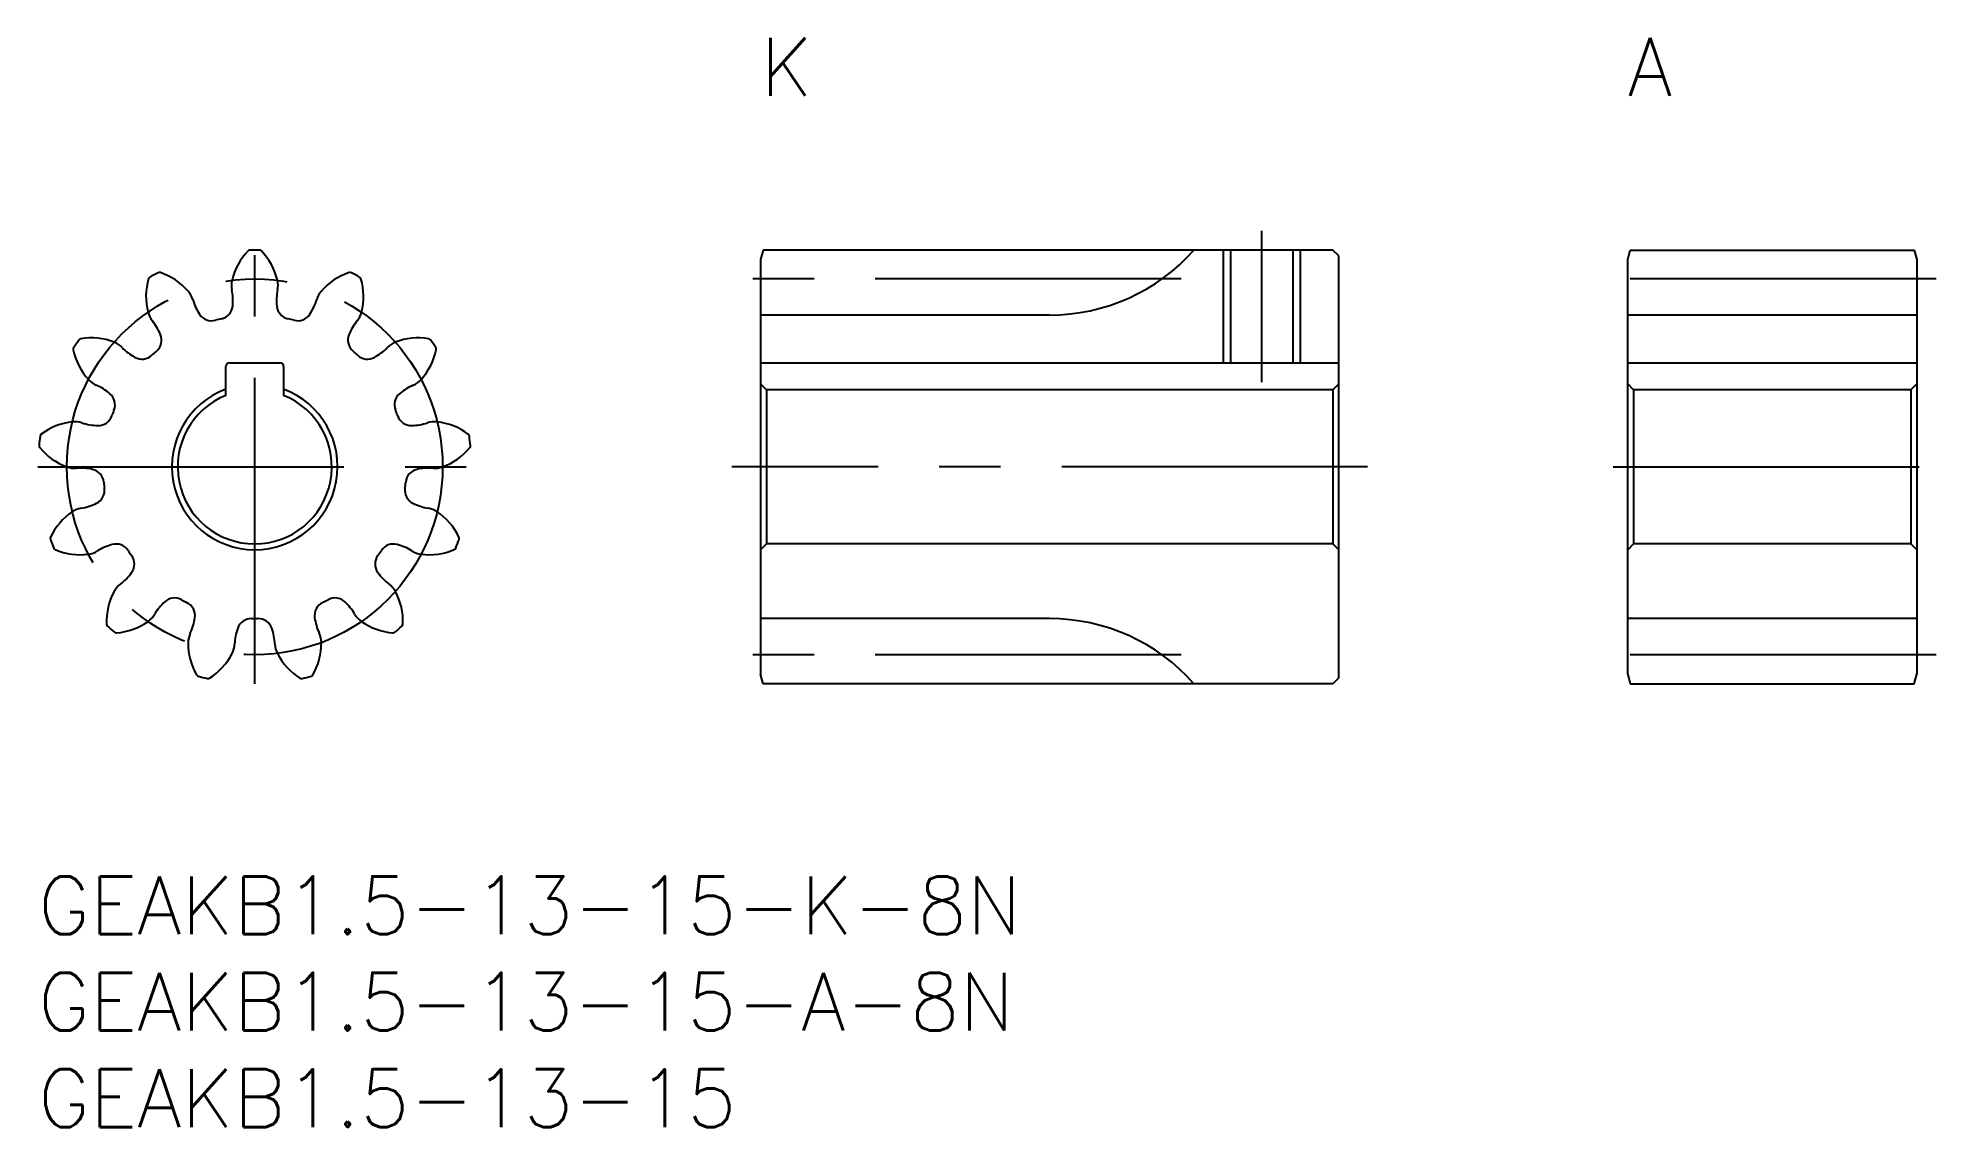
# Model space of a CAD drawing. Extents: x 0 to 98.5, y -13 to 43.5.
import ezdxf

# ---------------------------------------------------------------- set-up
doc = ezdxf.new("R2010")
doc.units = 0
doc.header["$LTSCALE"] = 0.5
doc.linetypes.add('CENTER', pattern=[50.8, 31.75, -6.35, 6.35, -6.35])
for name, color, linetype in [('MSM_CENTER', 1, 'CENTER'), ('MSM_CONTINUOUS', 7, 'CONTINUOUS'), ('MSM_NARROW', 5, 'CONTINUOUS'), ('MSM_PART_NUMBER', 7, 'CONTINUOUS')]:
    doc.layers.add(name, color=color, linetype=linetype)
doc.styles.get("Standard").update_dxf_attribs({"font": 'txt.shx', "height": 1, "bigfont": 'bigfont.shx'})

# ---------------------------------------------------------------- blocks, each defined once
blk = doc.blocks.new('*U3')
at = {"layer": 'MSM_PART_NUMBER'}
blk.add_text('GEAKB1.5-13-15-K-8N', height=3, dxfattribs=at).set_placement((0, -3))
blk = doc.blocks.new('*U4')
at = {"layer": 'MSM_PART_NUMBER'}
blk.add_text('GEAKB1.5-13-15-A-8N', height=3, dxfattribs=at).set_placement((0, -8))
blk = doc.blocks.new('*U5')
at = {"layer": 'MSM_PART_NUMBER'}
blk.add_text('GEAKB1.5-13-15', height=3, dxfattribs=at).set_placement((0, -13))
blk = doc.blocks.new('*U6')
at = {"layer": 'MSM_PART_NUMBER'}
blk.add_text('K', height=3, dxfattribs=at).set_placement((37.5, 40.5))
blk = doc.blocks.new('*U7')
at = {"layer": 'MSM_PART_NUMBER'}
blk.add_text('A', height=3, dxfattribs=at).set_placement((82.5, 40.5))

msp = doc.modelspace()

# ---------------------------------------------------------------- linework, layer by layer
at = {"layer": 'MSM_CENTER'}
for p, q in [((63.5, 33.5), (63.5, 25.65)), ((11.25, 10), (11.25, 32.5)), ((59.33, 31), (36.5, 31)), ((98.5, 31), (81.5, 31)), ((0, 21.25), (22.5, 21.25)), ((69, 21.25), (36, 21.25)), ((81.75, 21.25), (98.25, 21.25)), ((59.33, 11.5), (36.5, 11.5)), ((98.5, 11.5), (81.5, 11.5))]:
    msp.add_line(p, q, dxfattribs=at)
msp.add_circle((11.25, 21.25), 9.75, dxfattribs=at)
at = {"layer": 'MSM_CONTINUOUS'}
for p, q in [((37.634, 32.5), (37.5, 32)), ((37.5, 32), (37.5, 10.5)), ((67.2, 32.5), (37.634, 32.5)), ((61.879, 32.5), (61.879, 26.65)), ((65.121, 32.5), (65.121, 26.65)), ((67.5, 32.2), (67.2, 32.5)), ((67.5, 10.3), (67.5, 32.2)), ((82.5, 32), (82.634, 32.5)), ((82.5, 10.5), (82.5, 32)), ((82.634, 32.5), (97.366, 32.5)), ((97.366, 32.5), (97.5, 32)), ((97.5, 32), (97.5, 10.5)), ((52.5, 29.125), (37.5, 29.125)), ((97.5, 29.125), (82.5, 29.125)), ((9.95, 26.65), (12.55, 26.65)), ((37.5, 26.65), (67.5, 26.65)), ((82.5, 26.65), (97.5, 26.65)), ((9.75, 24.958), (9.75, 26.45)), ((12.75, 26.45), (12.75, 24.958)), ((37.8, 25.25), (37.5, 25.55)), ((37.8, 25.25), (37.8, 17.25)), ((67.2, 25.25), (37.8, 25.25)), ((67.5, 25.55), (67.2, 25.25)), ((67.2, 25.25), (67.2, 17.25)), ((82.8, 25.25), (82.5, 25.55)), ((82.8, 25.25), (82.8, 17.25)), ((97.2, 25.25), (82.8, 25.25)), ((97.5, 25.55), (97.2, 25.25)), ((97.2, 25.25), (97.2, 17.25)), ((37.8, 17.25), (37.5, 16.95)), ((67.2, 17.25), (37.8, 17.25)), ((67.5, 16.95), (67.2, 17.25)), ((82.8, 17.25), (82.5, 16.95)), ((97.2, 17.25), (82.8, 17.25)), ((97.5, 16.95), (97.2, 17.25)), ((52.5, 13.375), (37.5, 13.375)), ((97.5, 13.375), (82.5, 13.375)), ((37.634, 10), (37.5, 10.5)), ((67.2, 10), (37.634, 10)), ((67.5, 10.3), (67.2, 10)), ((82.5, 10.5), (82.634, 10)), ((82.634, 10), (97.366, 10)), ((97.366, 10), (97.5, 10.5))]:
    msp.add_line(p, q, dxfattribs=at)
for centre, radius, start, end in [((13.24, 30.194), 3.25, 135.98935, 166.92308), ((11.011, 32.347), 0.15, 91.23411, 135.98935), ((11.25, 21.25), 11.25, 88.76589, 91.23411), ((11.489, 32.347), 0.15, 44.01067, 88.76589), ((9.26, 30.194), 3.25, 13.07692, 44.01065), ((52.5, 39.125), 10, 270, 318.50918), ((8.856, 30.094), 3.25, 163.68166, 194.61538), ((5.881, 30.965), 0.15, 118.92642, 163.68166), ((11.25, 21.25), 11.25, 116.4582, 118.92642), ((6.304, 31.187), 0.15, 71.70296, 116.4582), ((5.331, 28.244), 3.25, 40.76923, 71.70296), ((11.25, 30.656), 1.207, 166.92308, 191.02267), ((11.25, 30.656), 1.207, 348.97733, 13.07692), ((17.169, 28.244), 3.25, 108.29704, 139.23077), ((16.196, 31.187), 0.15, 63.5418, 108.29704), ((11.25, 21.25), 11.25, 61.07358, 63.5418), ((16.619, 30.965), 0.15, 16.31834, 61.07358), ((13.644, 30.094), 3.25, 345.38462, 16.31834), ((6.879, 29.579), 1.207, 16.66964, 40.76923), ((10.802, 30.755), 2.889, 196.70312, 213.31417), ((9.358, 29.665), 0.75, 282.66871, 354.37814), ((7.23, 29.875), 2.889, 354.37814, 10.98918), ((15.27, 29.875), 2.889, 169.01082, 185.62186), ((13.142, 29.665), 0.75, 185.62186, 257.33129), ((11.698, 30.755), 2.889, 326.68583, 343.29688), ((15.621, 29.579), 1.207, 139.23077, 163.33036), ((6.879, 29.579), 1.207, 194.61538, 218.71498), ((3.682, 27.018), 2.889, 22.07045, 38.68149), ((9.014, 29.58), 0.75, 213.31417, 285.0236), ((11.25, 21.25), 7.875, 102.66871, 105.0236), ((11.25, 21.25), 7.875, 74.9764, 77.33129), ((13.486, 29.58), 0.75, 254.9764, 326.68583), ((18.818, 27.018), 2.889, 141.31851, 157.92955), ((15.621, 29.579), 1.207, 321.28502, 345.38462), ((11.25, 21.25), 11.25, 144.15051, 146.61872), ((2.253, 27.751), 0.15, 99.39527, 144.15051), ((2.759, 24.692), 3.25, 68.46154, 99.39527), ((3.509, 26.593), 1.207, 44.36195, 68.46154), ((5.664, 27.822), 0.75, 310.36102, 22.07045), ((16.836, 27.822), 0.75, 157.92955, 229.63899), ((18.991, 26.593), 1.207, 111.53846, 135.63805), ((19.741, 24.692), 3.25, 80.60473, 111.53846), ((20.247, 27.751), 0.15, 35.84949, 80.60473), ((11.25, 21.25), 11.25, 33.38128, 35.84949), ((1.981, 27.357), 0.15, 146.61872, 191.37396), ((5.02, 27.969), 3.25, 191.37396, 222.30769), ((6.436, 29.458), 2.889, 224.39543, 241.00648), ((5.399, 27.587), 0.75, 241.00648, 312.71591), ((11.25, 21.25), 7.875, 130.36101, 132.71591), ((9.95, 26.45), 0.2, 90, 180), ((12.55, 26.45), 0.2, 0, 90), ((11.25, 21.25), 7.875, 47.28409, 49.63899), ((17.101, 27.587), 0.75, 227.28409, 298.99352), ((16.064, 29.458), 2.889, 298.99352, 315.60457), ((17.48, 27.969), 3.25, 317.69231, 348.62604), ((20.519, 27.357), 0.15, 348.62604, 33.38128), ((3.509, 26.593), 1.207, 222.30769, 246.40728), ((18.991, 26.593), 1.207, 293.59272, 317.69231), ((1.868, 22.841), 2.889, 49.76276, 66.3738), ((3.25, 24.474), 0.75, 338.05332, 49.76276), ((11.25, 21.25), 4.3, 110.41621, 69.58379), ((11.25, 21.25), 4, 112.02431, 67.97569), ((19.25, 24.474), 0.75, 130.23724, 201.94668), ((20.632, 22.841), 2.889, 113.6262, 130.23724), ((3.124, 24.142), 0.75, 268.69878, 340.40822), ((11.25, 21.25), 7.875, 158.05332, 160.40822), ((11.25, 21.25), 7.875, 19.59178, 21.94668), ((19.376, 24.142), 0.75, 199.59179, 271.30122), ((11.25, 21.25), 11.25, 171.84281, 174.31103), ((0.262, 22.825), 0.15, 127.08757, 171.84281), ((2.132, 20.352), 3.25, 96.15385, 127.08757), ((1.913, 22.384), 1.207, 72.05425, 96.15385), ((3.173, 26.28), 2.889, 252.08774, 268.69878), ((19.327, 26.28), 2.889, 271.30122, 287.91226), ((20.587, 22.384), 1.207, 83.84615, 107.94575), ((20.368, 20.352), 3.25, 52.91243, 83.84615), ((22.238, 22.825), 0.15, 8.15719, 52.91243), ((11.25, 21.25), 11.25, 5.68897, 8.15719), ((0.205, 22.35), 0.15, 174.31103, 219.06627), ((2.612, 24.304), 3.25, 219.06627, 250), ((19.888, 24.304), 3.25, 290, 320.93373), ((22.295, 22.35), 0.15, 320.93373, 5.68897), ((1.913, 22.384), 1.207, 250, 274.09959), ((2.204, 18.299), 2.889, 77.45506, 94.06611), ((2.668, 20.387), 0.75, 5.74563, 77.45506), ((19.832, 20.387), 0.75, 102.54494, 174.25437), ((20.296, 18.299), 2.889, 85.93389, 102.54494), ((20.587, 22.384), 1.207, 265.90041, 290), ((2.711, 20.035), 0.75, 296.39109, 8.10053), ((11.25, 21.25), 7.875, 185.74563, 188.10053), ((19.789, 20.035), 0.75, 171.89947, 243.60891), ((11.25, 21.25), 7.875, 351.89947, 354.25437), ((3.593, 16.217), 3.25, 123.84615, 154.77988), ((2.455, 17.915), 1.207, 99.74656, 123.84615), ((1.76, 21.951), 2.889, 279.78005, 296.39109), ((20.74, 21.951), 2.889, 243.60891, 260.21995), ((20.045, 17.915), 1.207, 56.15385, 80.25344), ((18.907, 16.217), 3.25, 25.22012, 56.15385), ((0.789, 17.538), 0.15, 154.77988, 199.53512), ((11.25, 21.25), 11.25, 199.53512, 202.00334), ((0.959, 17.091), 0.15, 202.00334, 246.75858), ((2.182, 19.94), 3.25, 246.75858, 277.69231), ((2.455, 17.915), 1.207, 277.69231, 301.7919), ((4.611, 14.433), 2.889, 105.14737, 121.75841), ((4.053, 16.497), 0.75, 33.43794, 105.14737), ((11.25, 21.25), 7.875, 213.43794, 215.79283), ((11.25, 21.25), 7.875, 324.20717, 326.56206), ((18.447, 16.497), 0.75, 74.85263, 146.56206), ((17.889, 14.433), 2.889, 58.24159, 74.85263), ((20.045, 17.915), 1.207, 238.2081, 262.30769), ((20.318, 19.94), 3.25, 262.30769, 293.24142), ((21.541, 17.091), 0.15, 293.24142, 337.99666), ((11.25, 21.25), 11.25, 337.99666, 340.46488), ((21.711, 17.538), 0.15, 340.46488, 25.22012), ((2.522, 17.46), 2.889, 307.47236, 324.0834), ((4.254, 16.206), 0.75, 324.0834, 35.79283), ((18.246, 16.206), 0.75, 144.20717, 215.9166), ((19.978, 17.46), 2.889, 215.9166, 232.52764), ((6.809, 13.236), 3.25, 151.53846, 182.47219), ((5.013, 14.21), 1.207, 127.43887, 151.53846), ((17.487, 14.21), 1.207, 28.46154, 52.56113), ((15.691, 13.236), 3.25, 357.52781, 28.46154), ((8.54, 12.129), 2.889, 132.83968, 149.45072), ((7.086, 13.697), 0.75, 61.13025, 132.83968), ((11.25, 21.25), 7.875, 241.13024, 243.48514), ((7.4, 13.532), 0.75, 351.77571, 63.48514), ((15.1, 13.532), 0.75, 116.51486, 188.22429), ((11.25, 21.25), 7.875, 296.51486, 298.86976), ((15.414, 13.697), 0.75, 47.16032, 118.86976), ((13.96, 12.129), 2.889, 30.54928, 47.16032), ((3.712, 13.102), 0.15, 182.47219, 227.22743), ((11.25, 21.25), 11.25, 227.22743, 229.69565), ((3.829, 15.876), 3.25, 274.45089, 305.38462), ((5.013, 14.21), 1.207, 305.38462, 329.48421), ((5.283, 13.838), 2.889, 335.16466, 351.77571), ((13.089, 11.914), 2.889, 160.53199, 177.14303), ((11.073, 12.627), 0.75, 88.82256, 160.53199), ((11.25, 21.25), 7.875, 268.82255, 271.17745), ((11.427, 12.627), 0.75, 19.46801, 91.17745), ((9.411, 11.914), 2.889, 2.85697, 19.46801), ((17.217, 13.838), 2.889, 188.22429, 204.83534), ((17.487, 14.21), 1.207, 210.51579, 234.61538), ((18.671, 15.876), 3.25, 234.61538, 265.54911), ((11.25, 21.25), 11.25, 310.30435, 312.77257), ((18.788, 13.102), 0.15, 312.77257, 357.52781), ((52.5, 3.375), 10, 41.49082, 90), ((4.07, 12.785), 0.15, 229.69565, 274.45089), ((11.042, 12.09), 3.25, 179.23077, 210.1645), ((8.999, 12.117), 1.207, 155.13118, 179.23077), ((8.999, 12.117), 1.207, 333.07692, 357.17651), ((13.501, 12.117), 1.207, 182.82349, 206.92308), ((11.458, 12.09), 3.25, 329.8355, 0.76923), ((13.501, 12.117), 1.207, 0.76923, 24.86882), ((18.43, 12.785), 0.15, 265.54911, 310.30435), ((7.177, 13.043), 3.25, 302.14319, 333.07692), ((15.323, 13.043), 3.25, 206.92308, 237.85681), ((8.362, 10.532), 0.15, 210.1645, 254.91974), ((11.25, 21.25), 11.25, 254.91974, 257.38796), ((8.826, 10.418), 0.15, 257.38796, 302.14319), ((13.674, 10.418), 0.15, 237.85681, 282.61204), ((11.25, 21.25), 11.25, 282.61204, 285.08026), ((14.138, 10.532), 0.15, 285.08026, 329.8355)]:
    msp.add_arc(centre, radius, start, end, dxfattribs=at)
at = {"layer": 'MSM_NARROW'}
for p, q in [((61.5, 32.5), (61.5, 26.65)), ((65.5, 32.5), (65.5, 26.65))]:
    msp.add_line(p, q, dxfattribs=at)

# ---------------------------------------------------------------- block references
at = {"layer": 'MSM_CONTINUOUS'}
for name in ['*U6', '*U7', '*U3', '*U4', '*U5']:
    msp.add_blockref(name, (0, 0), dxfattribs=at)

doc.saveas('drawing.dxf')
